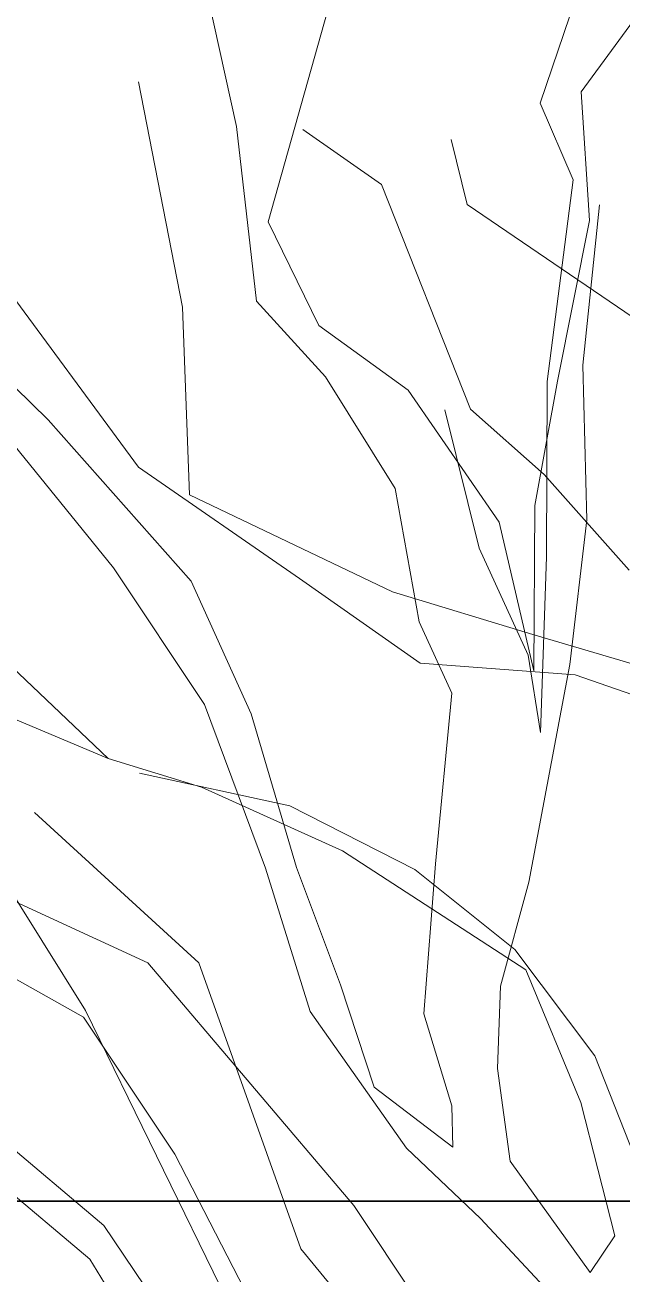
# Model space of a CAD drawing. Header units: millimetres. Extents: x -2481 to 9238, y -476 to 10647.
# Drawn here: x 4740.5 to 4823.6, y 3552.3 to 3726.3 of the extents above; entities that cross this region are included whole.
import ezdxf

# ---------------------------------------------------------------- set-up
doc = ezdxf.new("R2010")
doc.units = ezdxf.units.MM
doc.layers.add('A-murowane', color=3, linetype='Continuous', lineweight=35)
doc.layers.add('Layer1', color=7, linetype='Continuous', lineweight=0)

msp = doc.modelspace()

# ---------------------------------------------------------------- linework, layer by layer
at = {"layer": 'A-murowane'}
msp.add_lwpolyline([(5779.87, 3562.51), (3490.84, 3562.51), (3490.84, 5431.99), (5779.87, 5431.99)], close=True, dxfattribs=at)
at = {"layer": 'Layer1'}
for p, q in [((4817.93, 3716.94), (4845.57, 3754.94)), ((4817.93, 3716.94), (4845.57, 3754.94)), ((4817.93, 3716.94), (4845.57, 3754.94)), ((4817.93, 3716.94), (4845.57, 3754.94)), ((4817.93, 3716.94), (4845.57, 3754.94)), ((4817.93, 3716.94), (4845.57, 3754.94)), ((4817.93, 3716.94), (4845.57, 3754.94)), ((4817.93, 3716.94), (4845.57, 3754.94)), ((4769.95, 3712.15), (4763.4, 3741.7)), ((4769.95, 3712.15), (4763.4, 3741.7)), ((4769.95, 3712.15), (4763.4, 3741.7)), ((4769.95, 3712.15), (4763.4, 3741.7)), ((4769.95, 3712.15), (4763.4, 3741.7)), ((4769.95, 3712.15), (4763.4, 3741.7)), ((4769.95, 3712.15), (4763.4, 3741.7)), ((4769.95, 3712.15), (4763.4, 3741.7)), ((4785.31, 3737.87), (4774.35, 3698.84)), ((4785.31, 3737.87), (4774.35, 3698.84)), ((4785.31, 3737.87), (4774.35, 3698.84)), ((4785.31, 3737.87), (4774.35, 3698.84)), ((4785.31, 3737.87), (4774.35, 3698.84)), ((4785.31, 3737.87), (4774.35, 3698.84)), ((4785.31, 3737.87), (4774.35, 3698.84)), ((4785.31, 3737.87), (4774.35, 3698.84)), ((4812.22, 3715.36), (4819.58, 3737.08)), ((4812.22, 3715.36), (4819.58, 3737.08)), ((4812.22, 3715.36), (4819.58, 3737.08)), ((4812.22, 3715.36), (4819.58, 3737.08)), ((4812.22, 3715.36), (4819.58, 3737.08)), ((4812.22, 3715.36), (4819.58, 3737.08)), ((4812.22, 3715.36), (4819.58, 3737.08)), ((4812.22, 3715.36), (4819.58, 3737.08)), ((4756.31, 3718.35), (4762.43, 3686.99)), ((4756.31, 3718.35), (4762.43, 3686.99)), ((4756.31, 3718.35), (4762.43, 3686.99)), ((4756.31, 3718.35), (4762.43, 3686.99)), ((4756.31, 3718.35), (4762.43, 3686.99)), ((4756.31, 3718.35), (4762.43, 3686.99)), ((4756.31, 3718.35), (4762.43, 3686.99)), ((4756.31, 3718.35), (4762.43, 3686.99)), ((4819.1, 3699.02), (4817.93, 3716.94)), ((4819.1, 3699.02), (4817.93, 3716.94)), ((4819.1, 3699.02), (4817.93, 3716.94)), ((4819.1, 3699.02), (4817.93, 3716.94)), ((4819.1, 3699.02), (4817.93, 3716.94)), ((4819.1, 3699.02), (4817.93, 3716.94)), ((4819.1, 3699.02), (4817.93, 3716.94)), ((4819.1, 3699.02), (4817.93, 3716.94)), ((4816.8, 3704.7), (4812.22, 3715.36)), ((4816.8, 3704.7), (4812.22, 3715.36)), ((4816.8, 3704.7), (4812.22, 3715.36)), ((4816.8, 3704.7), (4812.22, 3715.36)), ((4816.8, 3704.7), (4812.22, 3715.36)), ((4816.8, 3704.7), (4812.22, 3715.36)), ((4816.8, 3704.7), (4812.22, 3715.36)), ((4816.8, 3704.7), (4812.22, 3715.36)), ((4772.71, 3687.81), (4769.95, 3712.15)), ((4772.71, 3687.81), (4769.95, 3712.15)), ((4772.71, 3687.81), (4769.95, 3712.15)), ((4772.71, 3687.81), (4769.95, 3712.15)), ((4772.71, 3687.81), (4769.95, 3712.15)), ((4772.71, 3687.81), (4769.95, 3712.15)), ((4772.71, 3687.81), (4769.95, 3712.15)), ((4772.71, 3687.81), (4769.95, 3712.15)), ((4790.14, 3704.06), (4779.19, 3711.73)), ((4790.14, 3704.06), (4779.19, 3711.73)), ((4790.14, 3704.06), (4779.19, 3711.73)), ((4790.14, 3704.06), (4779.19, 3711.73)), ((4790.14, 3704.06), (4779.19, 3711.73)), ((4790.14, 3704.06), (4779.19, 3711.73)), ((4790.14, 3704.06), (4779.19, 3711.73)), ((4790.14, 3704.06), (4779.19, 3711.73)), ((4802.07, 3701.28), (4799.81, 3710.34)), ((4802.07, 3701.28), (4799.81, 3710.34)), ((4802.07, 3701.28), (4799.81, 3710.34)), ((4802.07, 3701.28), (4799.81, 3710.34)), ((4802.07, 3701.28), (4799.81, 3710.34)), ((4802.07, 3701.28), (4799.81, 3710.34)), ((4802.07, 3701.28), (4799.81, 3710.34)), ((4802.07, 3701.28), (4799.81, 3710.34)), ((4813.2, 3676.62), (4816.8, 3704.7)), ((4813.2, 3676.62), (4816.8, 3704.7)), ((4813.2, 3676.62), (4816.8, 3704.7)), ((4813.2, 3676.62), (4816.8, 3704.7)), ((4813.2, 3676.62), (4816.8, 3704.7)), ((4813.2, 3676.62), (4816.8, 3704.7)), ((4813.2, 3676.62), (4816.8, 3704.7)), ((4813.2, 3676.62), (4816.8, 3704.7)), ((4802.52, 3672.76), (4790.14, 3704.06)), ((4802.52, 3672.76), (4790.14, 3704.06)), ((4802.52, 3672.76), (4790.14, 3704.06)), ((4802.52, 3672.76), (4790.14, 3704.06)), ((4802.52, 3672.76), (4790.14, 3704.06)), ((4802.52, 3672.76), (4790.14, 3704.06)), ((4802.52, 3672.76), (4790.14, 3704.06)), ((4802.52, 3672.76), (4790.14, 3704.06)), ((4825.18, 3685.53), (4802.07, 3701.28)), ((4825.18, 3685.53), (4802.07, 3701.28)), ((4825.18, 3685.53), (4802.07, 3701.28)), ((4825.18, 3685.53), (4802.07, 3701.28)), ((4825.18, 3685.53), (4802.07, 3701.28)), ((4825.18, 3685.53), (4802.07, 3701.28)), ((4825.18, 3685.53), (4802.07, 3701.28)), ((4825.18, 3685.53), (4802.07, 3701.28)), ((4820.48, 3701.21), (4818.16, 3678.89)), ((4820.48, 3701.21), (4818.16, 3678.89)), ((4820.48, 3701.21), (4818.16, 3678.89)), ((4820.48, 3701.21), (4818.16, 3678.89)), ((4820.48, 3701.21), (4818.16, 3678.89)), ((4820.48, 3701.21), (4818.16, 3678.89)), ((4820.48, 3701.21), (4818.16, 3678.89)), ((4820.48, 3701.21), (4818.16, 3678.89)), ((4774.35, 3698.84), (4781.41, 3684.43)), ((4774.35, 3698.84), (4781.41, 3684.43)), ((4774.35, 3698.84), (4781.41, 3684.43)), ((4774.35, 3698.84), (4781.41, 3684.43)), ((4774.35, 3698.84), (4781.41, 3684.43)), ((4774.35, 3698.84), (4781.41, 3684.43)), ((4774.35, 3698.84), (4781.41, 3684.43)), ((4774.35, 3698.84), (4781.41, 3684.43)), ((4814.63, 3676.65), (4819.1, 3699.02)), ((4814.63, 3676.65), (4819.1, 3699.02)), ((4814.63, 3676.65), (4819.1, 3699.02)), ((4814.63, 3676.65), (4819.1, 3699.02)), ((4814.63, 3676.65), (4819.1, 3699.02)), ((4814.63, 3676.65), (4819.1, 3699.02)), ((4814.63, 3676.65), (4819.1, 3699.02)), ((4814.63, 3676.65), (4819.1, 3699.02)), ((4756.31, 3664.68), (4732.14, 3697.44)), ((4756.31, 3664.68), (4732.14, 3697.44)), ((4756.31, 3664.68), (4732.14, 3697.44)), ((4756.31, 3664.68), (4732.14, 3697.44)), ((4756.31, 3664.68), (4732.14, 3697.44)), ((4756.31, 3664.68), (4732.14, 3697.44)), ((4756.31, 3664.68), (4732.14, 3697.44)), ((4756.31, 3664.68), (4732.14, 3697.44)), ((4782.31, 3677.28), (4772.71, 3687.81)), ((4782.31, 3677.28), (4772.71, 3687.81)), ((4782.31, 3677.28), (4772.71, 3687.81)), ((4782.31, 3677.28), (4772.71, 3687.81)), ((4782.31, 3677.28), (4772.71, 3687.81)), ((4782.31, 3677.28), (4772.71, 3687.81)), ((4782.31, 3677.28), (4772.71, 3687.81)), ((4782.31, 3677.28), (4772.71, 3687.81)), ((4762.43, 3686.99), (4763.4, 3660.85)), ((4762.43, 3686.99), (4763.4, 3660.85)), ((4762.43, 3686.99), (4763.4, 3660.85)), ((4762.43, 3686.99), (4763.4, 3660.85)), ((4762.43, 3686.99), (4763.4, 3660.85)), ((4762.43, 3686.99), (4763.4, 3660.85)), ((4762.43, 3686.99), (4763.4, 3660.85)), ((4762.43, 3686.99), (4763.4, 3660.85)), ((4781.41, 3684.43), (4793.84, 3675.41)), ((4781.41, 3684.43), (4793.84, 3675.41)), ((4781.41, 3684.43), (4793.84, 3675.41)), ((4781.41, 3684.43), (4793.84, 3675.41)), ((4781.41, 3684.43), (4793.84, 3675.41)), ((4781.41, 3684.43), (4793.84, 3675.41)), ((4781.41, 3684.43), (4793.84, 3675.41)), ((4781.41, 3684.43), (4793.84, 3675.41)), ((4734.39, 3680.37), (4743.69, 3671.28)), ((4734.39, 3680.37), (4743.69, 3671.28)), ((4734.39, 3680.37), (4743.69, 3671.28)), ((4734.39, 3680.37), (4743.69, 3671.28)), ((4734.39, 3680.37), (4743.69, 3671.28)), ((4734.39, 3680.37), (4743.69, 3671.28)), ((4734.39, 3680.37), (4743.69, 3671.28)), ((4734.39, 3680.37), (4743.69, 3671.28)), ((4818.16, 3678.89), (4818.7, 3657.37)), ((4818.16, 3678.89), (4818.7, 3657.37)), ((4818.16, 3678.89), (4818.7, 3657.37)), ((4818.16, 3678.89), (4818.7, 3657.37)), ((4818.16, 3678.89), (4818.7, 3657.37)), ((4818.16, 3678.89), (4818.7, 3657.37)), ((4818.16, 3678.89), (4818.7, 3657.37)), ((4818.16, 3678.89), (4818.7, 3657.37)), ((4792.03, 3661.73), (4782.31, 3677.28)), ((4792.03, 3661.73), (4782.31, 3677.28)), ((4792.03, 3661.73), (4782.31, 3677.28)), ((4792.03, 3661.73), (4782.31, 3677.28)), ((4792.03, 3661.73), (4782.31, 3677.28)), ((4792.03, 3661.73), (4782.31, 3677.28)), ((4792.03, 3661.73), (4782.31, 3677.28)), ((4792.03, 3661.73), (4782.31, 3677.28)), ((4811.47, 3659.34), (4814.63, 3676.65)), ((4811.47, 3659.34), (4814.63, 3676.65)), ((4811.47, 3659.34), (4814.63, 3676.65)), ((4811.47, 3659.34), (4814.63, 3676.65)), ((4811.47, 3659.34), (4814.63, 3676.65)), ((4811.47, 3659.34), (4814.63, 3676.65)), ((4811.47, 3659.34), (4814.63, 3676.65)), ((4811.47, 3659.34), (4814.63, 3676.65)), ((4752.82, 3650.69), (4732.82, 3675.32)), ((4752.82, 3650.69), (4732.82, 3675.32)), ((4752.82, 3650.69), (4732.82, 3675.32)), ((4752.82, 3650.69), (4732.82, 3675.32)), ((4752.82, 3650.69), (4732.82, 3675.32)), ((4752.82, 3650.69), (4732.82, 3675.32)), ((4752.82, 3650.69), (4732.82, 3675.32)), ((4752.82, 3650.69), (4732.82, 3675.32)), ((4793.84, 3675.41), (4806.51, 3657.06)), ((4793.84, 3675.41), (4806.51, 3657.06)), ((4793.84, 3675.41), (4806.51, 3657.06)), ((4793.84, 3675.41), (4806.51, 3657.06)), ((4793.84, 3675.41), (4806.51, 3657.06)), ((4793.84, 3675.41), (4806.51, 3657.06)), ((4793.84, 3675.41), (4806.51, 3657.06)), ((4793.84, 3675.41), (4806.51, 3657.06)), ((4813.09, 3652.2), (4813.2, 3676.62)), ((4813.09, 3652.2), (4813.2, 3676.62)), ((4813.09, 3652.2), (4813.2, 3676.62)), ((4813.09, 3652.2), (4813.2, 3676.62)), ((4813.09, 3652.2), (4813.2, 3676.62)), ((4813.09, 3652.2), (4813.2, 3676.62)), ((4813.09, 3652.2), (4813.2, 3676.62)), ((4813.09, 3652.2), (4813.2, 3676.62)), ((4798.94, 3672.67), (4803.73, 3653.4)), ((4798.94, 3672.67), (4803.73, 3653.4)), ((4798.94, 3672.67), (4803.73, 3653.4)), ((4798.94, 3672.67), (4803.73, 3653.4)), ((4798.94, 3672.67), (4803.73, 3653.4)), ((4798.94, 3672.67), (4803.73, 3653.4)), ((4798.94, 3672.67), (4803.73, 3653.4)), ((4798.94, 3672.67), (4803.73, 3653.4)), ((4812.8, 3663.68), (4802.52, 3672.76)), ((4812.8, 3663.68), (4802.52, 3672.76)), ((4812.8, 3663.68), (4802.52, 3672.76)), ((4812.8, 3663.68), (4802.52, 3672.76)), ((4812.8, 3663.68), (4802.52, 3672.76)), ((4812.8, 3663.68), (4802.52, 3672.76)), ((4812.8, 3663.68), (4802.52, 3672.76)), ((4812.8, 3663.68), (4802.52, 3672.76)), ((4743.69, 3671.28), (4763.64, 3648.81)), ((4743.69, 3671.28), (4763.64, 3648.81)), ((4743.69, 3671.28), (4763.64, 3648.81)), ((4743.69, 3671.28), (4763.64, 3648.81)), ((4743.69, 3671.28), (4763.64, 3648.81)), ((4743.69, 3671.28), (4763.64, 3648.81)), ((4743.69, 3671.28), (4763.64, 3648.81)), ((4743.69, 3671.28), (4763.64, 3648.81)), ((4778.7, 3649.19), (4756.31, 3664.68)), ((4778.7, 3649.19), (4756.31, 3664.68)), ((4778.7, 3649.19), (4756.31, 3664.68)), ((4778.7, 3649.19), (4756.31, 3664.68)), ((4778.7, 3649.19), (4756.31, 3664.68)), ((4778.7, 3649.19), (4756.31, 3664.68)), ((4778.7, 3649.19), (4756.31, 3664.68)), ((4778.7, 3649.19), (4756.31, 3664.68)), ((4824.62, 3650.34), (4812.8, 3663.68)), ((4824.62, 3650.34), (4812.8, 3663.68)), ((4824.62, 3650.34), (4812.8, 3663.68)), ((4824.62, 3650.34), (4812.8, 3663.68)), ((4824.62, 3650.34), (4812.8, 3663.68)), ((4824.62, 3650.34), (4812.8, 3663.68)), ((4824.62, 3650.34), (4812.8, 3663.68)), ((4824.62, 3650.34), (4812.8, 3663.68)), ((4795.37, 3643.14), (4792.03, 3661.73)), ((4795.37, 3643.14), (4792.03, 3661.73)), ((4795.37, 3643.14), (4792.03, 3661.73)), ((4795.37, 3643.14), (4792.03, 3661.73)), ((4795.37, 3643.14), (4792.03, 3661.73)), ((4795.37, 3643.14), (4792.03, 3661.73)), ((4795.37, 3643.14), (4792.03, 3661.73)), ((4795.37, 3643.14), (4792.03, 3661.73)), ((4763.4, 3660.85), (4791.67, 3647.36)), ((4763.4, 3660.85), (4791.67, 3647.36)), ((4763.4, 3660.85), (4791.67, 3647.36)), ((4763.4, 3660.85), (4791.67, 3647.36)), ((4763.4, 3660.85), (4791.67, 3647.36)), ((4763.4, 3660.85), (4791.67, 3647.36)), ((4763.4, 3660.85), (4791.67, 3647.36)), ((4763.4, 3660.85), (4791.67, 3647.36)), ((4811.33, 3636.36), (4811.47, 3659.34)), ((4811.33, 3636.36), (4811.47, 3659.34)), ((4811.33, 3636.36), (4811.47, 3659.34)), ((4811.33, 3636.36), (4811.47, 3659.34)), ((4811.33, 3636.36), (4811.47, 3659.34)), ((4811.33, 3636.36), (4811.47, 3659.34)), ((4811.33, 3636.36), (4811.47, 3659.34)), ((4811.33, 3636.36), (4811.47, 3659.34)), ((4806.51, 3657.06), (4811.33, 3636.36)), ((4806.51, 3657.06), (4811.33, 3636.36)), ((4806.51, 3657.06), (4811.33, 3636.36)), ((4806.51, 3657.06), (4811.33, 3636.36)), ((4806.51, 3657.06), (4811.33, 3636.36)), ((4806.51, 3657.06), (4811.33, 3636.36)), ((4806.51, 3657.06), (4811.33, 3636.36)), ((4806.51, 3657.06), (4811.33, 3636.36)), ((4818.7, 3657.37), (4816.34, 3637.21)), ((4818.7, 3657.37), (4816.34, 3637.21)), ((4818.7, 3657.37), (4816.34, 3637.21)), ((4818.7, 3657.37), (4816.34, 3637.21)), ((4818.7, 3657.37), (4816.34, 3637.21)), ((4818.7, 3657.37), (4816.34, 3637.21)), ((4818.7, 3657.37), (4816.34, 3637.21)), ((4818.7, 3657.37), (4816.34, 3637.21)), ((4803.73, 3653.4), (4810.56, 3638.5)), ((4803.73, 3653.4), (4810.56, 3638.5)), ((4803.73, 3653.4), (4810.56, 3638.5)), ((4803.73, 3653.4), (4810.56, 3638.5)), ((4803.73, 3653.4), (4810.56, 3638.5)), ((4803.73, 3653.4), (4810.56, 3638.5)), ((4803.73, 3653.4), (4810.56, 3638.5)), ((4803.73, 3653.4), (4810.56, 3638.5)), ((4765.5, 3631.63), (4752.82, 3650.69)), ((4765.5, 3631.63), (4752.82, 3650.69)), ((4765.5, 3631.63), (4752.82, 3650.69)), ((4765.5, 3631.63), (4752.82, 3650.69)), ((4765.5, 3631.63), (4752.82, 3650.69)), ((4765.5, 3631.63), (4752.82, 3650.69)), ((4765.5, 3631.63), (4752.82, 3650.69)), ((4765.5, 3631.63), (4752.82, 3650.69)), ((4812.26, 3627.77), (4813.09, 3652.2)), ((4812.26, 3627.77), (4813.09, 3652.2)), ((4812.26, 3627.77), (4813.09, 3652.2)), ((4812.26, 3627.77), (4813.09, 3652.2)), ((4812.26, 3627.77), (4813.09, 3652.2)), ((4812.26, 3627.77), (4813.09, 3652.2)), ((4812.26, 3627.77), (4813.09, 3652.2)), ((4812.26, 3627.77), (4813.09, 3652.2)), ((4763.64, 3648.81), (4772, 3630.35)), ((4763.64, 3648.81), (4772, 3630.35)), ((4763.64, 3648.81), (4772, 3630.35)), ((4763.64, 3648.81), (4772, 3630.35)), ((4763.64, 3648.81), (4772, 3630.35)), ((4763.64, 3648.81), (4772, 3630.35)), ((4763.64, 3648.81), (4772, 3630.35)), ((4763.64, 3648.81), (4772, 3630.35)), ((4795.51, 3637.4), (4778.7, 3649.19)), ((4795.51, 3637.4), (4778.7, 3649.19)), ((4795.51, 3637.4), (4778.7, 3649.19)), ((4795.51, 3637.4), (4778.7, 3649.19)), ((4795.51, 3637.4), (4778.7, 3649.19)), ((4795.51, 3637.4), (4778.7, 3649.19)), ((4795.51, 3637.4), (4778.7, 3649.19)), ((4795.51, 3637.4), (4778.7, 3649.19)), ((4791.67, 3647.36), (4811.21, 3641.39)), ((4791.67, 3647.36), (4811.21, 3641.39)), ((4791.67, 3647.36), (4811.21, 3641.39)), ((4791.67, 3647.36), (4811.21, 3641.39)), ((4791.67, 3647.36), (4811.21, 3641.39)), ((4791.67, 3647.36), (4811.21, 3641.39)), ((4791.67, 3647.36), (4811.21, 3641.39)), ((4791.67, 3647.36), (4811.21, 3641.39)), ((4752.05, 3624.11), (4729.99, 3645.1)), ((4752.05, 3624.11), (4729.99, 3645.1)), ((4752.05, 3624.11), (4729.99, 3645.1)), ((4752.05, 3624.11), (4729.99, 3645.1)), ((4752.05, 3624.11), (4729.99, 3645.1)), ((4752.05, 3624.11), (4729.99, 3645.1)), ((4752.05, 3624.11), (4729.99, 3645.1)), ((4752.05, 3624.11), (4729.99, 3645.1)), ((4752.05, 3624.11), (4707.97, 3642.73)), ((4752.05, 3624.11), (4707.97, 3642.73)), ((4752.05, 3624.11), (4707.97, 3642.73)), ((4752.05, 3624.11), (4707.97, 3642.73)), ((4752.05, 3624.11), (4707.97, 3642.73)), ((4752.05, 3624.11), (4707.97, 3642.73)), ((4752.05, 3624.11), (4707.97, 3642.73)), ((4752.05, 3624.11), (4707.97, 3642.73)), ((4799.92, 3633.21), (4795.37, 3643.14)), ((4799.92, 3633.21), (4795.37, 3643.14)), ((4799.92, 3633.21), (4795.37, 3643.14)), ((4799.92, 3633.21), (4795.37, 3643.14)), ((4799.92, 3633.21), (4795.37, 3643.14)), ((4799.92, 3633.21), (4795.37, 3643.14)), ((4799.92, 3633.21), (4795.37, 3643.14)), ((4799.92, 3633.21), (4795.37, 3643.14)), ((4811.21, 3641.39), (4831.46, 3635.43)), ((4811.21, 3641.39), (4831.46, 3635.43)), ((4811.21, 3641.39), (4831.46, 3635.43)), ((4811.21, 3641.39), (4831.46, 3635.43)), ((4811.21, 3641.39), (4831.46, 3635.43)), ((4811.21, 3641.39), (4831.46, 3635.43)), ((4811.21, 3641.39), (4831.46, 3635.43)), ((4811.21, 3641.39), (4831.46, 3635.43)), ((4810.56, 3638.5), (4812.26, 3627.77)), ((4810.56, 3638.5), (4812.26, 3627.77)), ((4810.56, 3638.5), (4812.26, 3627.77)), ((4810.56, 3638.5), (4812.26, 3627.77)), ((4810.56, 3638.5), (4812.26, 3627.77)), ((4810.56, 3638.5), (4812.26, 3627.77)), ((4810.56, 3638.5), (4812.26, 3627.77)), ((4810.56, 3638.5), (4812.26, 3627.77)), ((4817.09, 3635.79), (4795.51, 3637.4)), ((4817.09, 3635.79), (4795.51, 3637.4)), ((4817.09, 3635.79), (4795.51, 3637.4)), ((4817.09, 3635.79), (4795.51, 3637.4)), ((4817.09, 3635.79), (4795.51, 3637.4)), ((4817.09, 3635.79), (4795.51, 3637.4)), ((4817.09, 3635.79), (4795.51, 3637.4)), ((4817.09, 3635.79), (4795.51, 3637.4)), ((4816.34, 3637.21), (4810.63, 3606.91)), ((4816.34, 3637.21), (4810.63, 3606.91)), ((4816.34, 3637.21), (4810.63, 3606.91)), ((4816.34, 3637.21), (4810.63, 3606.91)), ((4816.34, 3637.21), (4810.63, 3606.91)), ((4816.34, 3637.21), (4810.63, 3606.91)), ((4816.34, 3637.21), (4810.63, 3606.91)), ((4816.34, 3637.21), (4810.63, 3606.91)), ((4834.47, 3629.76), (4817.09, 3635.79)), ((4834.47, 3629.76), (4817.09, 3635.79)), ((4834.47, 3629.76), (4817.09, 3635.79)), ((4834.47, 3629.76), (4817.09, 3635.79)), ((4834.47, 3629.76), (4817.09, 3635.79)), ((4834.47, 3629.76), (4817.09, 3635.79)), ((4834.47, 3629.76), (4817.09, 3635.79)), ((4834.47, 3629.76), (4817.09, 3635.79)), ((4797.65, 3609.46), (4799.92, 3633.21)), ((4797.65, 3609.46), (4799.92, 3633.21)), ((4797.65, 3609.46), (4799.92, 3633.21)), ((4797.65, 3609.46), (4799.92, 3633.21)), ((4797.65, 3609.46), (4799.92, 3633.21)), ((4797.65, 3609.46), (4799.92, 3633.21)), ((4797.65, 3609.46), (4799.92, 3633.21)), ((4797.65, 3609.46), (4799.92, 3633.21)), ((4773.97, 3608.87), (4765.5, 3631.63)), ((4773.97, 3608.87), (4765.5, 3631.63)), ((4773.97, 3608.87), (4765.5, 3631.63)), ((4773.97, 3608.87), (4765.5, 3631.63)), ((4773.97, 3608.87), (4765.5, 3631.63)), ((4773.97, 3608.87), (4765.5, 3631.63)), ((4773.97, 3608.87), (4765.5, 3631.63)), ((4773.97, 3608.87), (4765.5, 3631.63)), ((4772, 3630.35), (4778.27, 3608.97)), ((4772, 3630.35), (4778.27, 3608.97)), ((4772, 3630.35), (4778.27, 3608.97)), ((4772, 3630.35), (4778.27, 3608.97)), ((4772, 3630.35), (4778.27, 3608.97)), ((4772, 3630.35), (4778.27, 3608.97)), ((4772, 3630.35), (4778.27, 3608.97)), ((4772, 3630.35), (4778.27, 3608.97)), ((4765.07, 3620.13), (4752.05, 3624.11)), ((4765.07, 3620.13), (4752.05, 3624.11)), ((4765.07, 3620.13), (4752.05, 3624.11)), ((4765.07, 3620.13), (4752.05, 3624.11)), ((4765.07, 3620.13), (4752.05, 3624.11)), ((4765.07, 3620.13), (4752.05, 3624.11)), ((4765.07, 3620.13), (4752.05, 3624.11)), ((4765.07, 3620.13), (4752.05, 3624.11)), ((4756.41, 3622.07), (4777.34, 3617.56)), ((4756.41, 3622.07), (4777.34, 3617.56)), ((4756.41, 3622.07), (4777.34, 3617.56)), ((4756.41, 3622.07), (4777.34, 3617.56)), ((4756.41, 3622.07), (4777.34, 3617.56)), ((4756.41, 3622.07), (4777.34, 3617.56)), ((4756.41, 3622.07), (4777.34, 3617.56)), ((4756.41, 3622.07), (4777.34, 3617.56)), ((4784.68, 3611.29), (4765.07, 3620.13)), ((4784.68, 3611.29), (4765.07, 3620.13)), ((4784.68, 3611.29), (4765.07, 3620.13)), ((4784.68, 3611.29), (4765.07, 3620.13)), ((4784.68, 3611.29), (4765.07, 3620.13)), ((4784.68, 3611.29), (4765.07, 3620.13)), ((4784.68, 3611.29), (4765.07, 3620.13)), ((4784.68, 3611.29), (4765.07, 3620.13)), ((4777.34, 3617.56), (4794.79, 3608.67)), ((4777.34, 3617.56), (4794.79, 3608.67)), ((4777.34, 3617.56), (4794.79, 3608.67)), ((4777.34, 3617.56), (4794.79, 3608.67)), ((4777.34, 3617.56), (4794.79, 3608.67)), ((4777.34, 3617.56), (4794.79, 3608.67)), ((4777.34, 3617.56), (4794.79, 3608.67)), ((4777.34, 3617.56), (4794.79, 3608.67)), ((4764.69, 3595.68), (4741.81, 3616.59)), ((4764.69, 3595.68), (4741.81, 3616.59)), ((4764.69, 3595.68), (4741.81, 3616.59)), ((4764.69, 3595.68), (4741.81, 3616.59)), ((4764.69, 3595.68), (4741.81, 3616.59)), ((4764.69, 3595.68), (4741.81, 3616.59)), ((4764.69, 3595.68), (4741.81, 3616.59)), ((4764.69, 3595.68), (4741.81, 3616.59)), ((4748.9, 3589.06), (4733.43, 3613.81)), ((4748.9, 3589.06), (4733.43, 3613.81)), ((4748.9, 3589.06), (4733.43, 3613.81)), ((4748.9, 3589.06), (4733.43, 3613.81)), ((4748.9, 3589.06), (4733.43, 3613.81)), ((4748.9, 3589.06), (4733.43, 3613.81)), ((4748.9, 3589.06), (4733.43, 3613.81)), ((4748.9, 3589.06), (4733.43, 3613.81)), ((4810.22, 3594.7), (4784.68, 3611.29)), ((4810.22, 3594.7), (4784.68, 3611.29)), ((4810.22, 3594.7), (4784.68, 3611.29)), ((4810.22, 3594.7), (4784.68, 3611.29)), ((4810.22, 3594.7), (4784.68, 3611.29)), ((4810.22, 3594.7), (4784.68, 3611.29)), ((4810.22, 3594.7), (4784.68, 3611.29)), ((4810.22, 3594.7), (4784.68, 3611.29)), ((4780.21, 3588.92), (4773.97, 3608.87)), ((4780.21, 3588.92), (4773.97, 3608.87)), ((4780.21, 3588.92), (4773.97, 3608.87)), ((4780.21, 3588.92), (4773.97, 3608.87)), ((4780.21, 3588.92), (4773.97, 3608.87)), ((4780.21, 3588.92), (4773.97, 3608.87)), ((4780.21, 3588.92), (4773.97, 3608.87)), ((4780.21, 3588.92), (4773.97, 3608.87)), ((4778.27, 3608.97), (4784.43, 3592.61)), ((4778.27, 3608.97), (4784.43, 3592.61)), ((4778.27, 3608.97), (4784.43, 3592.61)), ((4778.27, 3608.97), (4784.43, 3592.61)), ((4778.27, 3608.97), (4784.43, 3592.61)), ((4778.27, 3608.97), (4784.43, 3592.61)), ((4778.27, 3608.97), (4784.43, 3592.61)), ((4778.27, 3608.97), (4784.43, 3592.61)), ((4796.02, 3588.6), (4797.65, 3609.46)), ((4796.02, 3588.6), (4797.65, 3609.46)), ((4796.02, 3588.6), (4797.65, 3609.46)), ((4796.02, 3588.6), (4797.65, 3609.46)), ((4796.02, 3588.6), (4797.65, 3609.46)), ((4796.02, 3588.6), (4797.65, 3609.46)), ((4796.02, 3588.6), (4797.65, 3609.46)), ((4796.02, 3588.6), (4797.65, 3609.46)), ((4729.56, 3608.58), (4757.6, 3595.68)), ((4729.56, 3608.58), (4757.6, 3595.68)), ((4729.56, 3608.58), (4757.6, 3595.68)), ((4729.56, 3608.58), (4757.6, 3595.68)), ((4729.56, 3608.58), (4757.6, 3595.68)), ((4729.56, 3608.58), (4757.6, 3595.68)), ((4729.56, 3608.58), (4757.6, 3595.68)), ((4729.56, 3608.58), (4757.6, 3595.68)), ((4794.79, 3608.67), (4808.71, 3597.53)), ((4794.79, 3608.67), (4808.71, 3597.53)), ((4794.79, 3608.67), (4808.71, 3597.53)), ((4794.79, 3608.67), (4808.71, 3597.53)), ((4794.79, 3608.67), (4808.71, 3597.53)), ((4794.79, 3608.67), (4808.71, 3597.53)), ((4794.79, 3608.67), (4808.71, 3597.53)), ((4794.79, 3608.67), (4808.71, 3597.53)), ((4810.63, 3606.91), (4806.69, 3592.45)), ((4810.63, 3606.91), (4806.69, 3592.45)), ((4810.63, 3606.91), (4806.69, 3592.45)), ((4810.63, 3606.91), (4806.69, 3592.45)), ((4810.63, 3606.91), (4806.69, 3592.45)), ((4810.63, 3606.91), (4806.69, 3592.45)), ((4810.63, 3606.91), (4806.69, 3592.45)), ((4810.63, 3606.91), (4806.69, 3592.45)), ((4728.98, 3599.12), (4748.64, 3588.13)), ((4728.98, 3599.12), (4748.64, 3588.13)), ((4728.98, 3599.12), (4748.64, 3588.13)), ((4728.98, 3599.12), (4748.64, 3588.13)), ((4728.98, 3599.12), (4748.64, 3588.13)), ((4728.98, 3599.12), (4748.64, 3588.13)), ((4728.98, 3599.12), (4748.64, 3588.13)), ((4728.98, 3599.12), (4748.64, 3588.13)), ((4808.71, 3597.53), (4819.85, 3582.73)), ((4808.71, 3597.53), (4819.85, 3582.73)), ((4808.71, 3597.53), (4819.85, 3582.73)), ((4808.71, 3597.53), (4819.85, 3582.73)), ((4808.71, 3597.53), (4819.85, 3582.73)), ((4808.71, 3597.53), (4819.85, 3582.73)), ((4808.71, 3597.53), (4819.85, 3582.73)), ((4808.71, 3597.53), (4819.85, 3582.73)), ((4757.6, 3595.68), (4786.28, 3561.88)), ((4757.6, 3595.68), (4786.28, 3561.88)), ((4757.6, 3595.68), (4786.28, 3561.88)), ((4757.6, 3595.68), (4786.28, 3561.88)), ((4757.6, 3595.68), (4786.28, 3561.88)), ((4757.6, 3595.68), (4786.28, 3561.88)), ((4757.6, 3595.68), (4786.28, 3561.88)), ((4757.6, 3595.68), (4786.28, 3561.88)), ((4778.89, 3555.86), (4764.69, 3595.68)), ((4778.89, 3555.86), (4764.69, 3595.68)), ((4778.89, 3555.86), (4764.69, 3595.68)), ((4778.89, 3555.86), (4764.69, 3595.68)), ((4778.89, 3555.86), (4764.69, 3595.68)), ((4778.89, 3555.86), (4764.69, 3595.68)), ((4778.89, 3555.86), (4764.69, 3595.68)), ((4778.89, 3555.86), (4764.69, 3595.68)), ((4817.86, 3576.22), (4810.22, 3594.7)), ((4817.86, 3576.22), (4810.22, 3594.7)), ((4817.86, 3576.22), (4810.22, 3594.7)), ((4817.86, 3576.22), (4810.22, 3594.7)), ((4817.86, 3576.22), (4810.22, 3594.7)), ((4817.86, 3576.22), (4810.22, 3594.7)), ((4817.86, 3576.22), (4810.22, 3594.7)), ((4817.86, 3576.22), (4810.22, 3594.7)), ((4784.43, 3592.61), (4789.09, 3578.37)), ((4784.43, 3592.61), (4789.09, 3578.37)), ((4784.43, 3592.61), (4789.09, 3578.37)), ((4784.43, 3592.61), (4789.09, 3578.37)), ((4784.43, 3592.61), (4789.09, 3578.37)), ((4784.43, 3592.61), (4789.09, 3578.37)), ((4784.43, 3592.61), (4789.09, 3578.37)), ((4784.43, 3592.61), (4789.09, 3578.37)), ((4806.69, 3592.45), (4806.26, 3580.96)), ((4806.69, 3592.45), (4806.26, 3580.96)), ((4806.69, 3592.45), (4806.26, 3580.96)), ((4806.69, 3592.45), (4806.26, 3580.96)), ((4806.69, 3592.45), (4806.26, 3580.96)), ((4806.69, 3592.45), (4806.26, 3580.96)), ((4806.69, 3592.45), (4806.26, 3580.96)), ((4806.69, 3592.45), (4806.26, 3580.96)), ((4748.64, 3588.13), (4761.33, 3569.06)), ((4748.64, 3588.13), (4761.33, 3569.06)), ((4748.64, 3588.13), (4761.33, 3569.06)), ((4748.64, 3588.13), (4761.33, 3569.06)), ((4748.64, 3588.13), (4761.33, 3569.06)), ((4748.64, 3588.13), (4761.33, 3569.06)), ((4748.64, 3588.13), (4761.33, 3569.06)), ((4748.64, 3588.13), (4761.33, 3569.06)), ((4781.44, 3522.5), (4748.9, 3589.06)), ((4781.44, 3522.5), (4748.9, 3589.06)), ((4781.44, 3522.5), (4748.9, 3589.06)), ((4781.44, 3522.5), (4748.9, 3589.06)), ((4781.44, 3522.5), (4748.9, 3589.06)), ((4781.44, 3522.5), (4748.9, 3589.06)), ((4781.44, 3522.5), (4748.9, 3589.06)), ((4781.44, 3522.5), (4748.9, 3589.06)), ((4793.61, 3569.87), (4780.21, 3588.92)), ((4793.61, 3569.87), (4780.21, 3588.92)), ((4793.61, 3569.87), (4780.21, 3588.92)), ((4793.61, 3569.87), (4780.21, 3588.92)), ((4793.61, 3569.87), (4780.21, 3588.92)), ((4793.61, 3569.87), (4780.21, 3588.92)), ((4793.61, 3569.87), (4780.21, 3588.92)), ((4793.61, 3569.87), (4780.21, 3588.92)), ((4799.93, 3575.77), (4796.02, 3588.6)), ((4799.93, 3575.77), (4796.02, 3588.6)), ((4799.93, 3575.77), (4796.02, 3588.6)), ((4799.93, 3575.77), (4796.02, 3588.6)), ((4799.93, 3575.77), (4796.02, 3588.6)), ((4799.93, 3575.77), (4796.02, 3588.6)), ((4799.93, 3575.77), (4796.02, 3588.6)), ((4799.93, 3575.77), (4796.02, 3588.6)), ((4718.93, 3586.62), (4751.47, 3559.09)), ((4718.93, 3586.62), (4751.47, 3559.09)), ((4718.93, 3586.62), (4751.47, 3559.09)), ((4718.93, 3586.62), (4751.47, 3559.09)), ((4718.93, 3586.62), (4751.47, 3559.09)), ((4718.93, 3586.62), (4751.47, 3559.09)), ((4718.93, 3586.62), (4751.47, 3559.09)), ((4718.93, 3586.62), (4751.47, 3559.09)), ((4819.85, 3582.73), (4825.99, 3567.09)), ((4819.85, 3582.73), (4825.99, 3567.09)), ((4819.85, 3582.73), (4825.99, 3567.09)), ((4819.85, 3582.73), (4825.99, 3567.09)), ((4819.85, 3582.73), (4825.99, 3567.09)), ((4819.85, 3582.73), (4825.99, 3567.09)), ((4819.85, 3582.73), (4825.99, 3567.09)), ((4819.85, 3582.73), (4825.99, 3567.09)), ((4806.26, 3580.96), (4808.02, 3568.08)), ((4806.26, 3580.96), (4808.02, 3568.08)), ((4806.26, 3580.96), (4808.02, 3568.08)), ((4806.26, 3580.96), (4808.02, 3568.08)), ((4806.26, 3580.96), (4808.02, 3568.08)), ((4806.26, 3580.96), (4808.02, 3568.08)), ((4806.26, 3580.96), (4808.02, 3568.08)), ((4806.26, 3580.96), (4808.02, 3568.08)), ((4789.09, 3578.37), (4800.07, 3570.03)), ((4789.09, 3578.37), (4800.07, 3570.03)), ((4789.09, 3578.37), (4800.07, 3570.03)), ((4789.09, 3578.37), (4800.07, 3570.03)), ((4789.09, 3578.37), (4800.07, 3570.03)), ((4789.09, 3578.37), (4800.07, 3570.03)), ((4789.09, 3578.37), (4800.07, 3570.03)), ((4789.09, 3578.37), (4800.07, 3570.03)), ((4800.07, 3570.03), (4799.93, 3575.77)), ((4800.07, 3570.03), (4799.93, 3575.77)), ((4800.07, 3570.03), (4799.93, 3575.77)), ((4800.07, 3570.03), (4799.93, 3575.77)), ((4800.07, 3570.03), (4799.93, 3575.77)), ((4800.07, 3570.03), (4799.93, 3575.77)), ((4800.07, 3570.03), (4799.93, 3575.77)), ((4800.07, 3570.03), (4799.93, 3575.77)), ((4822.64, 3557.68), (4817.86, 3576.22)), ((4822.64, 3557.68), (4817.86, 3576.22)), ((4822.64, 3557.68), (4817.86, 3576.22)), ((4822.64, 3557.68), (4817.86, 3576.22)), ((4822.64, 3557.68), (4817.86, 3576.22)), ((4822.64, 3557.68), (4817.86, 3576.22)), ((4822.64, 3557.68), (4817.86, 3576.22)), ((4822.64, 3557.68), (4817.86, 3576.22)), ((4749.49, 3554.41), (4729.69, 3571.14)), ((4749.49, 3554.41), (4729.69, 3571.14)), ((4749.49, 3554.41), (4729.69, 3571.14)), ((4749.49, 3554.41), (4729.69, 3571.14)), ((4749.49, 3554.41), (4729.69, 3571.14)), ((4749.49, 3554.41), (4729.69, 3571.14)), ((4749.49, 3554.41), (4729.69, 3571.14)), ((4749.49, 3554.41), (4729.69, 3571.14)), ((4761.33, 3569.06), (4773.4, 3545.67)), ((4761.33, 3569.06), (4773.4, 3545.67)), ((4761.33, 3569.06), (4773.4, 3545.67)), ((4761.33, 3569.06), (4773.4, 3545.67)), ((4761.33, 3569.06), (4773.4, 3545.67)), ((4761.33, 3569.06), (4773.4, 3545.67)), ((4761.33, 3569.06), (4773.4, 3545.67)), ((4761.33, 3569.06), (4773.4, 3545.67)), ((4803.91, 3560.08), (4793.61, 3569.87)), ((4803.91, 3560.08), (4793.61, 3569.87)), ((4803.91, 3560.08), (4793.61, 3569.87)), ((4803.91, 3560.08), (4793.61, 3569.87)), ((4803.91, 3560.08), (4793.61, 3569.87)), ((4803.91, 3560.08), (4793.61, 3569.87)), ((4803.91, 3560.08), (4793.61, 3569.87)), ((4803.91, 3560.08), (4793.61, 3569.87)), ((4808.02, 3568.08), (4819.17, 3552.56)), ((4808.02, 3568.08), (4819.17, 3552.56)), ((4808.02, 3568.08), (4819.17, 3552.56)), ((4808.02, 3568.08), (4819.17, 3552.56)), ((4808.02, 3568.08), (4819.17, 3552.56)), ((4808.02, 3568.08), (4819.17, 3552.56)), ((4808.02, 3568.08), (4819.17, 3552.56)), ((4808.02, 3568.08), (4819.17, 3552.56)), ((4786.28, 3561.88), (4802.07, 3538.18)), ((4786.28, 3561.88), (4802.07, 3538.18)), ((4786.28, 3561.88), (4802.07, 3538.18)), ((4786.28, 3561.88), (4802.07, 3538.18)), ((4786.28, 3561.88), (4802.07, 3538.18)), ((4786.28, 3561.88), (4802.07, 3538.18)), ((4786.28, 3561.88), (4802.07, 3538.18)), ((4786.28, 3561.88), (4802.07, 3538.18)), ((4751.47, 3559.09), (4770.81, 3530.52)), ((4751.47, 3559.09), (4770.81, 3530.52)), ((4751.47, 3559.09), (4770.81, 3530.52)), ((4751.47, 3559.09), (4770.81, 3530.52)), ((4751.47, 3559.09), (4770.81, 3530.52)), ((4751.47, 3559.09), (4770.81, 3530.52)), ((4751.47, 3559.09), (4770.81, 3530.52)), ((4751.47, 3559.09), (4770.81, 3530.52)), ((4821.61, 3541.14), (4803.91, 3560.08)), ((4821.61, 3541.14), (4803.91, 3560.08)), ((4821.61, 3541.14), (4803.91, 3560.08)), ((4821.61, 3541.14), (4803.91, 3560.08)), ((4821.61, 3541.14), (4803.91, 3560.08)), ((4821.61, 3541.14), (4803.91, 3560.08)), ((4821.61, 3541.14), (4803.91, 3560.08)), ((4821.61, 3541.14), (4803.91, 3560.08)), ((4819.17, 3552.56), (4822.64, 3557.68)), ((4819.17, 3552.56), (4822.64, 3557.68)), ((4819.17, 3552.56), (4822.64, 3557.68)), ((4819.17, 3552.56), (4822.64, 3557.68)), ((4819.17, 3552.56), (4822.64, 3557.68)), ((4819.17, 3552.56), (4822.64, 3557.68)), ((4819.17, 3552.56), (4822.64, 3557.68)), ((4819.17, 3552.56), (4822.64, 3557.68)), ((4787.03, 3546.01), (4778.89, 3555.86)), ((4787.03, 3546.01), (4778.89, 3555.86)), ((4787.03, 3546.01), (4778.89, 3555.86)), ((4787.03, 3546.01), (4778.89, 3555.86)), ((4787.03, 3546.01), (4778.89, 3555.86)), ((4787.03, 3546.01), (4778.89, 3555.86)), ((4787.03, 3546.01), (4778.89, 3555.86)), ((4787.03, 3546.01), (4778.89, 3555.86)), ((4762.21, 3533.91), (4749.49, 3554.41)), ((4762.21, 3533.91), (4749.49, 3554.41)), ((4762.21, 3533.91), (4749.49, 3554.41)), ((4762.21, 3533.91), (4749.49, 3554.41)), ((4762.21, 3533.91), (4749.49, 3554.41)), ((4762.21, 3533.91), (4749.49, 3554.41)), ((4762.21, 3533.91), (4749.49, 3554.41)), ((4762.21, 3533.91), (4749.49, 3554.41))]:
    msp.add_line(p, q, dxfattribs=at)

doc.saveas('drawing.dxf')
